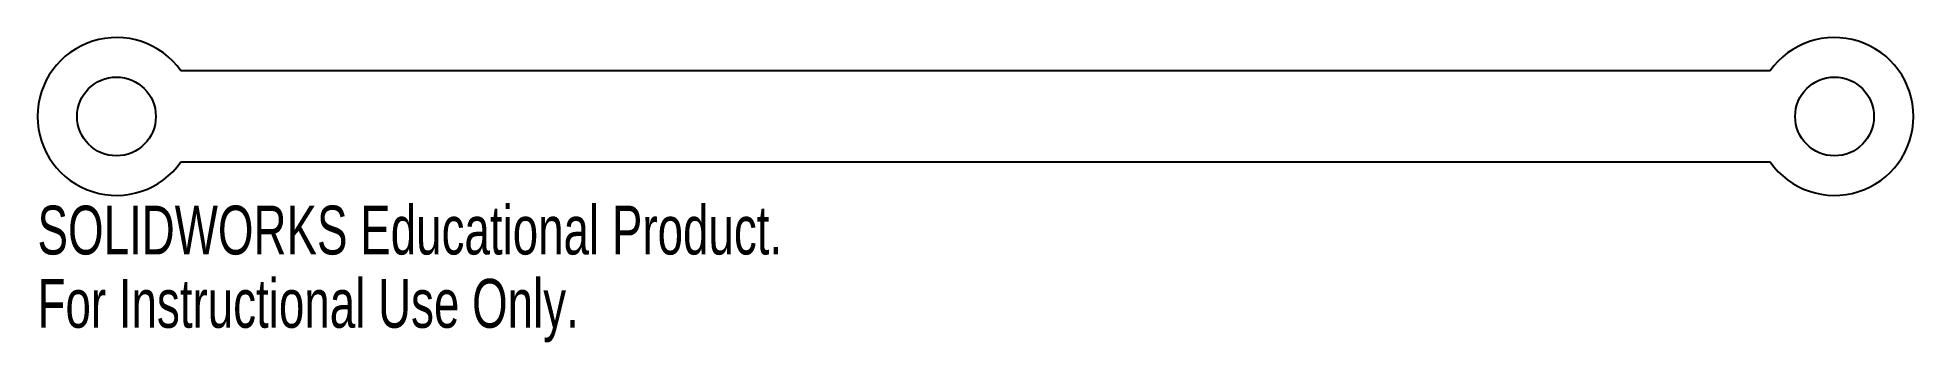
# Model space of a CAD drawing. Header units: millimetres. Extents: x -93 to 93, y -22 to 8.
import ezdxf

# ---------------------------------------------------------------- set-up
doc = ezdxf.new("R2010")
doc.units = ezdxf.units.MM
doc.styles.add('SLDTEXTSTYLE0', font='TXT', dxfattribs={"width": 0.7})

msp = doc.modelspace()

# ---------------------------------------------------------------- linework, layer by layer
at = {"color": 7, "linetype": 'Continuous', "lineweight": 25}
for p, q in [((78.62, 4.5), (-78.62, 4.5)), ((-78.62, -4.5), (78.62, -4.5))]:
    msp.add_line(p, q, dxfattribs=at)
for centre in [(-85, 0), (85, 0)]:
    msp.add_circle(centre, 3.9, dxfattribs=at)
for centre, start, end in [((-85, 0), 35.1813, 324.8187), ((85, 0), 215.1813, 144.8187)]:
    msp.add_arc(centre, 7.81, start, end, dxfattribs=at)

# ---------------------------------------------------------------- texts
at = {"color": 7, "linetype": 'Continuous', "char_height": 4.8336, "attachment_point": 1, "style": 'SLDTEXTSTYLE0'}
for s, insert in [('SOLIDWORKS Educational Product.', (-92.81, -8.83)), ('For Instructional Use Only.', (-92.81, -16.08))]:
    msp.add_mtext(s, dxfattribs=dict(at, insert=insert))

doc.saveas('drawing.dxf')
